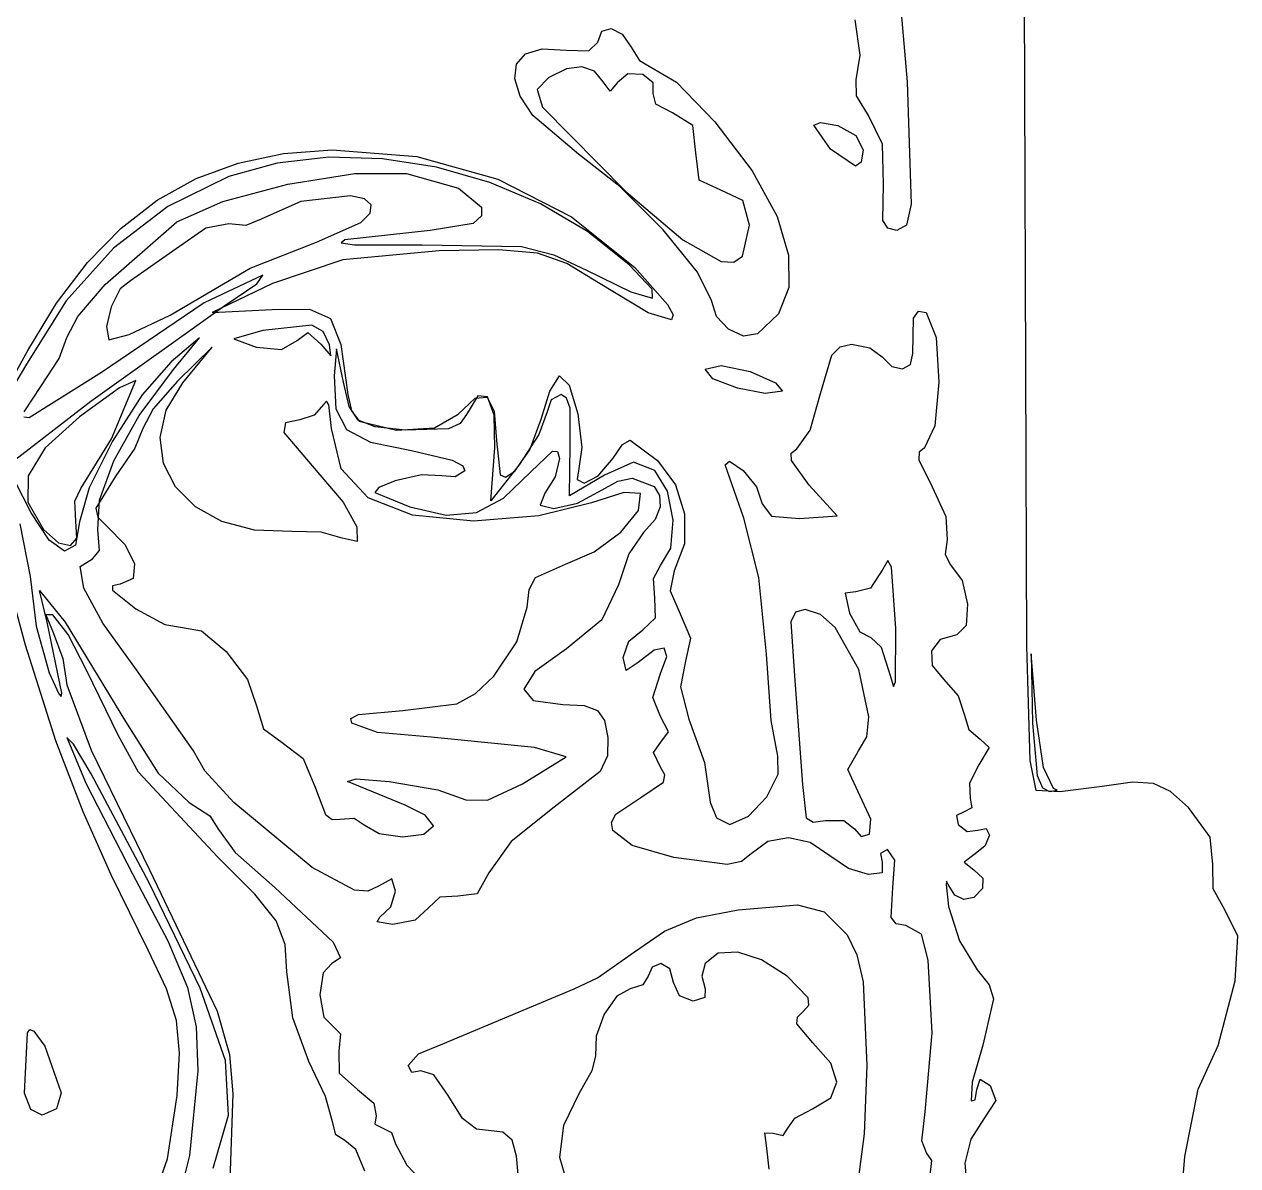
# Model space of a CAD drawing. Extents: x 10 to 161, y 0 to 206.
# Drawn here: x 106.41 to 140.28, y 104.77 to 136.63 of the extents above; entities that cross this region are included whole.
import ezdxf

# ---------------------------------------------------------------- set-up
doc = ezdxf.new("R2010")
doc.units = 0

msp = doc.modelspace()

# ---------------------------------------------------------------- linework, layer by layer
at = {"layer": 'Layer 1'}
for p, q in [((134.392763, 119.28685), (134.323399, 138.448428)), ((130.787637, 138.059006), (131.050677, 135.025424)), ((129.743596, 135.766136), (129.597188, 136.753595)), ((122.413966, 136.130677), (122.526238, 136.440807)), ((122.526238, 136.440807), (122.790909, 136.511192)), ((122.790909, 136.511192), (123.099766, 136.357541)), ((123.099766, 136.357541), (123.344594, 135.995563)), ((120.398485, 135.811044), (120.859905, 135.950733)), ((120.859905, 135.950733), (121.534138, 135.905252)), ((121.534138, 135.905252), (122.166404, 135.895065)), ((122.166404, 135.895065), (122.413966, 136.130677)), ((123.344594, 135.995563), (123.577251, 135.621839)), ((120.098023, 135.113221), (120.145862, 135.52045)), ((120.145862, 135.52045), (120.398485, 135.811044)), ((123.577251, 135.621839), (123.851184, 135.466396)), ((129.628629, 135.085396), (129.743596, 135.766136)), ((121.541303, 135.385687), (121.04801, 135.148896)), ((121.973082, 135.44276), (121.541303, 135.385687)), ((122.32059, 135.322033), (121.973082, 135.44276)), ((122.561074, 135.025424), (122.32059, 135.322033)), ((123.254812, 135.246174), (122.966064, 135.005668)), ((123.669503, 135.23321), (123.254812, 135.246174)), ((123.964028, 134.996716), (123.669503, 135.23321)), ((123.851184, 135.466396), (124.614226, 135.015022)), ((120.250952, 134.623624), (120.098023, 135.113221)), ((121.04801, 135.148896), (120.720069, 134.814501)), ((122.765289, 134.769615), (122.561074, 135.025424)), ((122.966064, 135.005668), (122.765289, 134.769615)), ((123.964073, 134.700162), (123.964028, 134.996716)), ((124.614226, 135.015022), (125.679323, 133.91307)), ((129.635773, 134.638735), (129.628629, 135.085396)), ((131.050677, 135.025424), (131.164536, 131.607313)), ((120.600637, 134.085926), (120.250952, 134.623624)), ((120.720069, 134.814501), (120.870562, 134.318941)), ((124.035378, 134.402947), (123.964073, 134.700162)), ((129.973646, 134.082801), (129.635773, 134.638735)), ((120.870562, 134.318941), (123.2056, 131.95943)), ((124.501706, 134.164998), (124.035378, 134.402947)), ((125.064078, 133.808472), (124.501706, 134.164998)), ((121.874216, 133.0033), (120.600637, 134.085926)), ((125.154698, 133.042106), (125.064078, 133.808472)), ((125.679323, 133.91307), (126.724114, 132.538796)), ((128.444662, 133.816806), (128.636457, 133.891143)), ((128.915312, 133.148292), (128.444662, 133.816806)), ((128.636457, 133.891143), (129.116748, 133.804812)), ((129.116748, 133.804812), (129.615047, 133.531012)), ((130.366949, 133.289403), (129.973646, 134.082801)), ((129.615047, 133.531012), (129.822304, 133.132064)), ((113.638376, 133.027527), (114.997514, 133.131711)), ((114.997514, 133.131711), (117.366088, 132.939491)), ((129.606668, 132.66869), (128.915312, 133.148292)), ((129.822304, 133.132064), (129.769784, 132.782571)), ((130.387454, 132.164747), (130.366949, 133.289403)), ((112.374979, 132.760004), (113.638376, 133.027527)), ((114.910102, 132.920524), (113.466062, 132.75816)), ((116.407109, 132.879018), (114.910102, 132.920524)), ((117.917105, 132.642452), (116.407109, 132.879018)), ((117.366088, 132.939491), (119.621816, 132.304888)), ((123.031802, 132.101241), (121.874216, 133.0033)), ((125.24232, 132.282134), (125.154698, 133.042106)), ((111.202029, 132.325645), (112.374979, 132.760004)), ((113.466062, 132.75816), (112.114965, 132.383116)), ((113.7631, 132.16629), (115.63403, 132.462453)), ((115.63403, 132.462453), (117.07326, 132.471311)), ((117.07326, 132.471311), (118.522444, 132.059867)), ((119.400113, 132.219636), (117.917105, 132.642452)), ((126.724114, 132.538796), (127.426236, 131.270454)), ((129.769784, 132.782571), (129.606668, 132.66869)), ((110.114229, 131.720952), (111.202029, 132.325645)), ((112.114965, 132.383116), (110.412117, 131.544585)), ((111.944491, 131.684853), (113.7631, 132.16629)), ((120.816157, 131.619379), (119.400113, 132.219636)), ((119.621816, 132.304888), (121.677917, 131.261635)), ((125.853551, 132.002116), (125.24232, 132.282134)), ((130.376254, 131.153156), (130.387454, 132.164747)), ((115.508871, 131.84583), (114.123683, 131.683205)), ((115.904878, 131.758344), (115.508871, 131.84583)), ((118.522444, 132.059867), (119.168982, 131.531113)), ((124.244619, 130.891439), (123.031802, 132.101241)), ((123.2056, 131.95943), (124.787842, 130.611564)), ((126.466988, 131.717953), (125.853551, 132.002116)), ((110.412117, 131.544585), (108.891897, 130.381278)), ((109.106283, 130.942427), (110.114229, 131.720952)), ((110.662225, 131.120171), (111.944491, 131.684853)), ((114.123683, 131.683205), (113.021957, 131.188963)), ((116.091346, 131.588793), (115.904878, 131.758344)), ((116.059418, 131.360024), (116.091346, 131.588793)), ((119.168982, 131.531113), (119.166691, 131.281626)), ((122.12526, 130.850492), (120.816157, 131.619379)), ((126.647302, 131.02104), (126.466988, 131.717953)), ((131.164536, 131.607313), (131.037183, 131.023383)), ((108.663562, 129.369863), (110.662225, 131.120171)), ((113.021957, 131.188963), (112.592671, 131.019673)), ((114.564656, 130.546907), (115.800233, 131.094887)), ((115.800233, 131.094887), (116.059418, 131.360024)), ((119.166691, 131.281626), (118.934258, 131.073467)), ((121.677917, 131.261635), (123.447606, 129.843467)), ((127.426236, 131.270454), (127.734415, 130.186924)), ((130.515546, 130.94247), (130.376254, 131.153156)), ((108.172897, 129.986574), (109.106283, 130.942427)), ((111.474144, 130.938358), (110.642822, 130.363815)), ((112.117082, 131.063374), (111.474144, 130.938358)), ((112.592671, 131.019673), (112.117082, 131.063374)), ((117.739657, 130.875343), (115.358406, 130.616757)), ((118.934258, 131.073467), (117.739657, 130.875343)), ((123.287444, 129.921784), (122.12526, 130.850492)), ((125.200923, 129.716627), (124.244619, 130.891439)), ((126.457695, 130.156326), (126.647302, 131.02104)), ((130.765632, 130.880282), (130.515546, 130.94247)), ((131.037183, 131.023383), (130.765632, 130.880282)), ((112.712571, 129.822301), (114.564656, 130.546907)), ((115.358406, 130.616757), (115.255472, 130.527289)), ((115.255472, 130.527289), (115.627135, 130.471456)), ((115.627135, 130.471456), (117.51141, 130.478821)), ((117.51141, 130.478821), (120.287464, 130.430975)), ((120.287464, 130.430975), (121.183647, 130.198279)), ((124.787842, 130.611564), (125.854874, 130.015182)), ((108.891897, 130.381278), (107.571835, 128.909466)), ((110.642822, 130.363815), (109.366824, 129.46917)), ((117.985897, 130.308782), (115.29495, 130.05509)), ((119.651891, 130.336866), (117.985897, 130.308782)), ((120.731568, 130.240828), (119.651891, 130.336866)), ((121.551424, 129.955017), (120.731568, 130.240828)), ((121.183647, 130.198279), (122.097524, 129.773265)), ((126.211124, 129.994436), (126.457695, 130.156326)), ((127.734415, 130.186924), (127.745103, 129.282154)), ((107.308773, 128.849894), (108.172897, 129.986574)), ((110.482397, 128.511069), (112.712571, 129.822301)), ((115.29495, 130.05509), (113.33346, 129.398967)), ((122.437955, 129.413784), (121.551424, 129.955017)), ((122.097524, 129.773265), (123.335169, 129.166828)), ((123.930592, 129.241154), (123.287444, 129.921784)), ((123.447606, 129.843467), (124.362849, 128.811178)), ((125.854874, 130.015182), (126.211124, 129.994436)), ((109.366824, 129.46917), (109.084189, 129.249731)), ((113.065349, 129.632506), (111.430884, 128.853043)), ((112.899984, 129.388781), (113.065349, 129.632506)), ((123.817245, 128.578973), (122.437955, 129.413784)), ((125.588968, 128.919542), (125.200923, 129.716627)), ((107.901363, 128.476387), (108.663562, 129.369863)), ((109.084189, 129.249731), (108.833733, 128.747122)), ((113.33346, 129.398967), (111.654237, 128.587225)), ((112.007015, 128.784428), (112.899984, 129.388781)), ((123.335169, 129.166828), (123.946345, 128.98948)), ((123.946345, 128.98948), (123.930592, 129.241154)), ((127.745103, 129.282154), (127.457539, 128.551413)), ((107.571835, 128.909466), (106.469459, 127.145421)), ((106.508617, 127.528891), (107.308773, 128.849894)), ((108.261924, 126.115662), (112.007015, 128.784428)), ((111.430884, 128.853043), (108.564254, 126.91153)), ((108.833733, 128.747122), (108.700421, 128.194903)), ((124.362849, 128.811178), (124.515814, 128.520825)), ((125.72707, 128.477483), (125.588968, 128.919542)), ((107.59729, 127.887313), (107.901363, 128.476387)), ((109.333972, 127.975491), (110.482397, 128.511069)), ((111.654237, 128.587225), (113.323935, 128.672244)), ((113.323935, 128.672244), (114.370457, 128.677652)), ((114.370457, 128.677652), (114.949492, 128.420229)), ((114.949492, 128.420229), (115.24377, 127.694294)), ((124.47247, 128.383893), (123.817245, 128.578973)), ((124.515814, 128.520825), (124.47247, 128.383893)), ((126.064072, 128.119133), (125.72707, 128.477483)), ((127.457539, 128.551413), (126.870963, 127.989972)), ((131.206958, 127.440697), (131.224332, 128.429886)), ((131.224332, 128.429886), (131.365906, 128.623682)), ((131.365906, 128.623682), (131.586194, 128.587225)), ((131.586194, 128.587225), (131.856913, 127.891062)), ((108.700421, 128.194903), (108.769219, 127.826636)), ((113.065349, 128.08875), (112.253783, 127.854196)), ((114.434789, 128.233433), (113.065349, 128.08875)), ((114.749737, 128.053676), (114.434789, 128.233433)), ((114.922372, 127.683055), (114.749737, 128.053676)), ((126.484021, 127.928594), (126.064072, 128.119133)), ((107.382448, 127.303819), (107.59729, 127.887313)), ((108.769219, 127.826636), (109.333972, 127.975491)), ((111.301459, 127.87673), (110.507003, 127.206452)), ((110.567328, 126.997255), (111.301459, 127.87673)), ((112.253783, 127.854196), (112.87626, 127.616733)), ((113.586182, 127.558348), (114.022788, 127.80688)), ((114.022788, 127.80688), (114.322121, 128.02741)), ((114.322121, 128.02741), (114.679661, 127.70528)), ((126.870963, 127.989972), (126.484021, 127.928594)), ((131.856913, 127.891062), (131.932666, 126.644829)), ((105.2746, 125.29757), (106.508617, 127.528891)), ((111.654237, 127.619555), (110.684097, 126.673052)), ((110.829089, 126.619782), (111.654237, 127.619555)), ((112.87626, 127.616733), (113.586182, 127.558348)), ((114.679661, 127.70528), (114.958841, 127.377593)), ((114.958841, 127.377593), (114.922372, 127.683055)), ((115.122706, 127.568711), (115.057486, 126.823335)), ((115.316778, 126.646946), (115.122706, 127.568711)), ((115.24377, 127.694294), (115.436017, 126.294168)), ((128.633089, 126.323801), (128.947856, 127.396202)), ((128.947856, 127.396202), (129.183456, 127.632547)), ((129.183456, 127.632547), (129.493868, 127.70528)), ((129.493868, 127.70528), (130.009585, 127.601651)), ((130.009585, 127.601651), (130.351471, 127.352502)), ((131.145718, 127.134568), (131.206958, 127.440697)), ((106.469459, 127.145421), (105.441287, 125.427745)), ((106.865981, 126.518182), (107.382448, 127.303819)), ((110.507003, 127.206452), (109.697758, 126.286649)), ((125.417165, 127.007485), (125.863341, 127.111907)), ((125.863341, 127.111907), (126.673055, 126.937988)), ((130.351471, 127.352502), (130.625436, 127.080979)), ((130.625436, 127.080979), (130.921031, 127.011498)), ((130.921031, 127.011498), (131.145718, 127.134568)), ((108.564254, 126.91153), (106.540235, 125.645806)), ((109.614982, 125.707713), (110.567328, 126.997255)), ((115.057486, 126.823335), (115.102989, 125.901824)), ((121.074953, 126.38836), (121.34399, 126.816279)), ((121.34399, 126.816279), (121.618385, 126.562726)), ((125.629835, 126.736392), (125.417165, 127.007485)), ((126.311546, 126.472806), (125.629835, 126.736392)), ((126.673055, 126.937988), (127.378038, 126.625118)), ((106.403318, 125.813326), (106.865981, 126.518182)), ((109.064626, 126.481096), (107.950068, 125.677865)), ((108.84414, 125.058784), (109.515344, 126.688221)), ((109.515344, 126.688221), (109.064626, 126.481096)), ((110.684097, 126.673052), (109.999003, 125.894515)), ((110.36751, 125.861032), (110.829089, 126.619782)), ((115.473489, 125.961735), (115.316778, 126.646946)), ((120.831051, 125.609073), (121.074953, 126.38836)), ((121.618385, 126.562726), (121.8564, 125.75649)), ((127.084934, 126.323719), (126.311546, 126.472806)), ((127.572639, 126.396121), (127.084934, 126.323719)), ((127.378038, 126.625118), (127.572639, 126.396121)), ((131.932666, 126.644829), (131.82169, 125.424526)), ((105.927592, 124.307675), (108.261924, 126.115662)), ((109.697758, 126.286649), (108.864336, 124.996033)), ((114.772089, 126.029585), (114.499524, 125.718082)), ((114.843317, 126.112278), (114.772089, 126.029585)), ((114.90588, 126.011681), (114.843317, 126.112278)), ((115.436017, 126.294168), (115.535611, 125.842364)), ((118.518591, 125.747009), (118.993006, 126.195324)), ((119.064212, 126.260621), (118.750719, 125.74454)), ((118.993006, 126.195324), (119.32782, 126.224406)), ((119.340167, 126.230139), (119.064212, 126.260621)), ((119.32782, 126.224406), (119.526307, 125.832139)), ((119.518425, 125.7242), (119.340167, 126.230139)), ((121.11733, 126.152748), (121.002854, 125.812626)), ((121.392674, 126.294168), (121.11733, 126.152748)), ((121.546386, 126.196912), (121.392674, 126.294168)), ((121.642352, 125.917225), (121.546386, 126.196912)), ((128.347516, 125.301803), (128.633089, 126.323801)), ((107.950068, 125.677865), (106.991035, 124.809033)), ((108.907507, 124.450153), (109.614982, 125.707713)), ((109.999003, 125.894515), (109.713958, 125.352251)), ((110.197815, 125.10115), (110.36751, 125.861032)), ((114.499524, 125.718082), (114.094402, 125.588612)), ((114.977759, 125.349781), (114.90588, 126.011681)), ((115.102989, 125.901824), (115.402459, 125.319442)), ((115.724325, 125.578249), (115.473489, 125.961735)), ((115.535611, 125.842364), (115.753606, 125.557876)), ((117.855942, 125.36817), (118.518591, 125.747009)), ((118.750719, 125.74454), (118.573085, 125.493671)), ((119.538825, 124.813912), (119.518425, 125.7242)), ((119.526307, 125.832139), (119.591742, 125.016406)), ((121.002854, 125.812626), (120.772137, 125.179125)), ((121.648085, 124.883056), (121.642352, 125.917225)), ((121.8564, 125.75649), (121.972442, 124.818955)), ((106.540235, 125.645806), (106.397588, 125.662575)), ((109.713958, 125.352251), (109.488268, 124.801212)), ((113.69648, 125.50383), (113.651578, 125.234996)), ((114.094402, 125.588612), (113.69648, 125.50383)), ((115.251928, 124.223863), (114.977759, 125.349781)), ((116.201512, 125.393267), (115.724325, 125.578249)), ((115.753606, 125.557876), (116.799857, 125.306037)), ((117.037277, 125.303567), (116.201512, 125.393267)), ((116.799857, 125.306037), (117.855942, 125.36817)), ((118.250656, 125.342285), (117.037277, 125.303567)), ((118.573085, 125.493671), (118.250656, 125.342285)), ((120.52237, 124.758128), (120.831051, 125.609073)), ((131.82169, 125.424526), (131.532219, 124.80615)), ((107.988521, 123.671969), (108.84414, 125.058784)), ((108.864336, 124.996033), (108.213014, 123.694701)), ((110.294325, 124.375118), (110.197815, 125.10115)), ((113.651578, 125.234996), (114.65285, 124.058261)), ((115.402459, 125.319442), (116.069369, 124.966455)), ((119.591742, 125.016406), (119.68589, 124.054072)), ((120.772137, 125.179125), (120.21757, 124.33237)), ((123.103807, 124.903539), (123.322854, 125.025314)), ((123.322854, 125.025314), (124.079078, 124.457253)), ((127.970925, 124.784631), (128.347516, 125.301803)), ((106.991035, 124.809033), (106.515099, 124.031847)), ((109.488268, 124.801212), (108.945608, 124.001464)), ((116.069369, 124.966455), (117.217193, 124.733125)), ((117.217193, 124.733125), (118.34842, 124.465367)), ((119.431934, 123.334008), (119.538825, 124.813912)), ((120.098331, 124.158803), (120.52237, 124.758128)), ((120.549181, 124.143986), (121.15058, 124.71778)), ((121.15058, 124.71778), (121.293025, 124.710327)), ((121.293025, 124.710327), (121.342932, 124.512639)), ((121.623391, 123.471944), (121.648085, 124.883056)), ((121.972442, 124.818955), (121.880918, 124.171503)), ((122.841533, 124.518636), (123.103807, 124.903539)), ((127.817693, 124.663871), (127.970925, 124.784631)), ((127.82192, 124.460428), (127.817693, 124.663871)), ((131.388589, 124.688741), (131.375894, 124.472246)), ((131.532219, 124.80615), (131.388589, 124.688741)), ((108.503775, 123.349425), (108.907507, 124.450153)), ((110.631357, 123.717918), (110.294325, 124.375118)), ((118.34842, 124.465367), (118.648077, 124.311941)), ((120.21757, 124.33237), (119.431934, 123.334008)), ((121.342932, 124.512639), (121.227574, 124.002037)), ((122.426446, 124.028539), (122.841533, 124.518636)), ((123.407698, 124.414082), (122.604466, 124.042739)), ((124.003231, 124.176089), (123.407698, 124.414082)), ((124.079078, 124.457253), (124.581318, 123.775118)), ((125.973055, 124.332193), (126.095083, 124.433573)), ((126.493844, 122.843294), (125.973055, 124.332193)), ((126.095083, 124.433573), (126.470913, 124.1775)), ((128.314531, 123.7711), (127.82192, 124.460428)), ((131.375894, 124.472246), (131.747414, 123.721358)), ((106.600692, 122.996046), (105.927592, 124.307675)), ((106.515099, 124.031847), (106.5045, 123.29071)), ((108.945608, 124.001464), (108.403167, 123.126618)), ((114.65285, 124.058261), (115.31125, 123.292672)), ((116.007473, 123.416073), (115.251928, 124.223863)), ((117.489802, 124.060069), (116.758935, 123.889986)), ((118.058216, 124.029333), (117.489802, 124.060069)), ((118.434895, 123.999038), (118.058216, 124.029333)), ((118.705211, 124.170092), (118.434895, 123.999038)), ((118.648077, 124.311941), (118.705211, 124.170092)), ((119.68589, 124.054072), (119.840136, 123.993708)), ((119.787253, 123.400523), (120.549181, 124.143986)), ((119.840136, 123.993708), (120.098331, 124.158803)), ((121.227574, 124.002037), (120.932298, 123.5425)), ((122.604466, 124.042739), (121.623391, 123.471944)), ((121.880918, 124.171503), (121.838585, 123.926543)), ((122.037552, 123.824722), (122.426446, 124.028539)), ((124.359697, 123.598652), (124.003231, 124.176089)), ((126.470913, 124.1775), (126.844637, 123.722901)), ((107.813146, 123.322983), (107.988521, 123.671969)), ((108.213014, 123.694701), (107.950068, 122.742752)), ((111.183232, 123.164535), (110.631357, 123.717918)), ((116.303085, 123.704281), (116.195857, 123.562961)), ((116.758935, 123.889986), (116.303085, 123.704281)), ((121.838585, 123.926543), (122.037552, 123.824722)), ((122.53638, 123.63528), (122.973152, 123.880969)), ((122.973152, 123.880969), (123.377248, 123.961826)), ((123.377248, 123.961826), (123.98568, 123.733573)), ((123.98568, 123.733573), (124.13915, 123.476726)), ((124.581318, 123.775118), (124.838389, 122.96337)), ((126.844637, 123.722901), (127.00008, 123.246872)), ((129.099815, 122.91526), (128.314531, 123.7711)), ((131.747414, 123.721358), (132.127885, 122.89771)), ((107.848115, 122.766035), (107.813146, 123.322983)), ((108.462654, 122.53038), (108.503775, 123.349425)), ((117.239997, 122.929289), (116.007473, 123.416073)), ((116.195857, 123.562961), (117.169215, 123.161852)), ((119.025225, 123.005086), (119.787253, 123.400523)), ((120.932298, 123.5425), (120.802779, 123.205415)), ((121.844963, 123.265729), (122.53638, 123.63528)), ((123.144393, 123.561109), (122.241105, 123.274388)), ((123.608472, 123.537208), (123.144393, 123.561109)), ((123.547602, 123.063129), (123.608472, 123.537208)), ((124.13915, 123.476726), (124.158211, 123.159576)), ((124.515773, 122.789804), (124.359697, 123.598652)), ((106.5045, 123.29071), (106.941476, 122.530027)), ((107.096836, 122.232569), (106.600692, 122.996046)), ((108.403167, 123.126618), (108.454623, 122.87022)), ((111.924267, 122.749951), (111.183232, 123.164535)), ((115.31125, 123.292672), (115.685123, 122.601332)), ((117.169215, 123.161852), (118.180184, 122.933566)), ((118.180184, 122.933566), (119.025225, 123.005086)), ((122.241105, 123.274388), (120.771432, 122.915613)), ((120.802779, 123.205415), (121.187048, 123.117799)), ((121.187048, 123.117799), (121.844963, 123.265729)), ((123.054038, 122.460265), (123.547602, 123.063129)), ((124.158211, 123.159576), (124.01743, 122.808252)), ((124.838389, 122.96337), (124.833984, 122.128538)), ((127.00008, 123.246872), (127.262282, 122.898018)), ((106.285794, 122.685029), (106.565767, 121.214165)), ((107.950068, 122.742752), (107.834329, 122.094147)), ((107.876811, 122.292249), (107.848115, 122.766035)), ((108.454623, 122.87022), (108.702896, 122.630921)), ((108.702896, 122.630921), (109.222483, 122.106219)), ((112.828781, 122.509148), (111.924267, 122.749951)), ((118.9451, 122.766388), (117.239997, 122.929289)), ((120.771432, 122.915613), (118.9451, 122.766388)), ((124.01743, 122.808252), (123.691375, 122.448888)), ((124.455619, 122.010787), (124.515773, 122.789804)), ((126.908181, 121.18947), (126.493844, 122.843294)), ((127.262282, 122.898018), (128.049947, 122.83518)), ((128.049947, 122.83518), (129.099815, 122.91526)), ((132.127885, 122.89771), (132.169689, 122.251332)), ((106.941476, 122.530027), (107.358867, 122.157477)), ((107.692187, 122.083807), (107.876811, 122.292249)), ((108.50437, 121.94737), (108.462654, 122.53038)), ((113.871094, 122.47711), (112.828781, 122.509148)), ((114.688613, 122.45171), (113.871094, 122.47711)), ((115.280442, 122.285552), (114.688613, 122.45171)), ((115.685123, 122.601332), (115.699757, 122.195279)), ((122.313022, 121.902776), (123.054038, 122.460265)), ((123.691375, 122.448888), (123.285372, 121.852869)), ((107.528983, 121.928011), (107.096836, 122.232569)), ((107.358867, 122.157477), (107.692187, 122.083807)), ((107.834329, 122.094147), (107.528983, 121.928011)), ((108.309549, 121.708054), (108.50437, 121.94737)), ((109.222483, 122.106219), (109.479008, 121.576291)), ((115.699757, 122.195279), (115.280442, 122.285552)), ((124.163392, 121.522846), (124.455619, 122.010787)), ((124.833984, 122.128538), (124.551801, 121.377148)), ((132.169689, 122.251332), (132.115185, 121.829939)), ((106.443838, 119.29836), (105.761659, 121.820706)), ((107.967674, 121.498487), (108.309549, 121.708054)), ((121.509796, 121.564826), (122.313022, 121.902776)), ((123.285372, 121.852869), (122.992875, 120.986976)), ((130.508749, 121.661862), (130.371579, 121.423362)), ((130.61116, 121.481923), (130.508749, 121.661862)), ((132.115185, 121.829939), (132.264939, 121.548246)), ((108.066926, 120.891417), (107.967674, 121.498487)), ((109.479008, 121.576291), (109.443168, 121.165955)), ((120.67455, 121.187354), (121.509796, 121.564826)), ((123.96738, 121.163453), (124.163392, 121.522846)), ((124.551801, 121.377148), (124.437853, 120.822096)), ((130.371579, 121.423362), (130.032339, 120.892696)), ((130.73353, 119.767775), (130.61116, 121.481923)), ((132.264939, 121.548246), (132.585024, 121.104969)), ((106.565767, 121.214165), (106.733248, 119.829952)), ((108.870229, 120.95995), (108.867159, 120.837089)), ((109.08566, 121.000029), (108.870229, 120.95995)), ((109.443168, 121.165955), (109.08566, 121.000029)), ((120.502179, 120.853923), (120.67455, 121.187354)), ((122.992875, 120.986976), (122.526899, 120.00934)), ((124.011345, 120.618323), (123.96738, 121.163453)), ((127.128844, 119.055163), (126.908181, 121.18947)), ((132.585024, 121.104969), (132.737265, 120.447578)), ((107.040959, 119.944164), (106.831762, 120.826109)), ((106.831762, 120.826109), (107.551076, 119.944164)), ((108.594406, 119.919288), (108.066926, 120.891417)), ((108.867159, 120.837089), (109.515697, 120.314581)), ((120.440173, 120.364323), (120.502179, 120.853923)), ((124.028587, 120.060448), (124.011345, 120.618323)), ((124.437853, 120.822096), (124.716548, 120.176292)), ((129.617693, 120.788009), (129.318846, 120.755686)), ((129.318846, 120.755686), (129.439893, 120.190756)), ((130.032339, 120.892696), (129.617693, 120.788009)), ((109.515697, 120.314581), (110.327042, 119.881458)), ((120.155128, 119.3963), (120.440173, 120.364323)), ((128.200231, 120.296942), (127.931673, 120.22519)), ((128.629622, 120.15986), (128.200231, 120.296942)), ((132.737265, 120.447578), (132.697086, 119.851306)), ((107.199709, 120.14807), (107.005505, 120.151509)), ((107.005505, 120.151509), (107.209234, 119.657003)), ((107.449608, 117.958685), (107.040959, 119.944164)), ((107.634067, 119.598706), (107.199709, 120.14807)), ((107.551076, 119.944164), (109.228183, 117.175562)), ((109.537216, 118.614544), (108.594406, 119.919288)), ((122.526899, 120.00934), (121.539429, 119.196275)), ((123.673031, 119.728264), (124.028587, 120.060448)), ((124.716548, 120.176292), (125.004371, 119.498297)), ((127.931673, 120.22519), (127.802518, 119.951264)), ((127.802518, 119.951264), (127.906719, 118.444858)), ((129.038674, 119.791698), (128.629622, 120.15986)), ((129.439893, 120.190756), (129.734286, 119.672878)), ((106.733248, 119.829952), (107.098109, 118.533052)), ((107.209234, 119.657003), (107.483299, 118.92856)), ((108.146213, 118.60643), (107.634067, 119.598706)), ((110.327042, 119.881458), (110.822739, 119.799172)), ((110.822739, 119.799172), (111.350672, 119.698608)), ((111.350672, 119.698608), (112.038148, 119.123514)), ((123.282109, 119.413189), (123.673031, 119.728264)), ((129.697862, 118.620629), (129.038674, 119.791698)), ((129.734286, 119.672878), (130.039262, 119.51695)), ((130.724887, 118.280551), (130.73353, 119.767775)), ((132.439917, 119.591386), (131.971891, 119.461845)), ((132.697086, 119.851306), (132.439917, 119.591386)), ((107.285759, 116.635189), (106.443838, 119.29836)), ((119.517659, 118.433569), (120.155128, 119.3963)), ((123.119522, 118.953916), (123.282109, 119.413189)), ((125.004371, 119.498297), (124.866479, 118.854433)), ((130.039262, 119.51695), (130.326556, 119.248133)), ((130.326556, 119.248133), (130.57866, 118.458616)), ((131.971891, 119.461845), (131.731539, 119.142696)), ((134.48964, 116.084905), (134.392763, 119.28685)), ((107.483299, 118.92856), (107.59729, 118.195091)), ((112.038148, 119.123514), (112.634475, 118.339267)), ((121.539429, 119.196275), (120.657914, 118.566742)), ((123.207761, 118.597258), (123.119522, 118.953916)), ((123.98449, 119.163929), (123.542856, 118.815274)), ((124.266844, 119.214002), (123.98449, 119.163929)), ((124.165862, 118.510474), (124.342956, 118.98851)), ((124.342956, 118.98851), (124.266844, 119.214002)), ((127.255227, 117.195318), (127.128844, 119.055163)), ((131.731539, 119.142696), (131.750743, 118.738154)), ((134.657832, 117.210135), (134.517426, 119.062219)), ((134.517426, 119.062219), (134.551293, 117.12194)), ((109.040152, 116.769162), (108.146213, 118.60643)), ((111.124717, 116.350062), (109.537216, 118.614544)), ((120.657914, 118.566742), (120.346775, 118.076381)), ((123.542856, 118.815274), (123.207761, 118.597258)), ((124.866479, 118.854433), (124.72109, 118.134501)), ((129.982002, 117.300732), (129.697862, 118.620629)), ((131.750743, 118.738154), (132.061386, 118.35243)), ((107.098109, 118.533052), (107.368332, 117.939795)), ((112.634475, 118.339267), (112.88896, 117.611243)), ((119.004323, 117.954243), (119.517659, 118.433569)), ((123.952916, 117.83949), (124.165862, 118.510474)), ((127.906719, 118.444858), (128.132145, 115.410967)), ((130.57866, 118.458616), (130.667748, 118.151302)), ((130.667748, 118.151302), (130.724887, 118.280551)), ((132.061386, 118.35243), (132.47321, 117.889982)), ((107.368332, 117.939795), (107.432656, 117.870983)), ((107.432656, 117.870983), (107.449608, 117.958685)), ((107.59729, 118.195091), (108.274315, 116.373477)), ((118.479609, 117.661249), (119.004323, 117.954243)), ((120.346775, 118.076381), (120.608062, 117.758792)), ((124.72109, 118.134501), (124.952204, 117.233065)), ((132.47321, 117.889982), (132.644528, 117.376998)), ((112.88896, 117.611243), (113.082415, 116.968878)), ((116.972718, 117.474718), (118.479609, 117.661249)), ((120.608062, 117.758792), (121.443827, 117.647579)), ((121.443827, 117.647579), (122.039139, 117.615642)), ((122.039139, 117.615642), (122.402942, 117.482832)), ((124.170448, 117.307148), (123.952916, 117.83949)), ((115.520024, 117.251662), (115.737449, 117.365015)), ((115.546922, 117.120441), (115.520024, 117.251662)), ((115.737449, 117.365015), (116.972718, 117.474718)), ((122.402942, 117.482832), (122.600718, 117.200797)), ((124.386216, 116.885932), (124.170448, 117.307148)), ((124.952204, 117.233065), (125.398468, 116.024404)), ((129.922245, 116.746535), (129.982002, 117.300732)), ((132.644528, 117.376998), (132.77413, 116.945595)), ((134.855123, 115.886423), (134.657832, 117.210135)), ((109.228183, 117.175562), (110.146155, 115.732788)), ((113.082415, 116.968878), (113.60898, 116.588187)), ((116.266231, 116.867797), (115.546922, 117.120441)), ((117.760471, 116.733884), (116.266231, 116.867797)), ((122.600718, 117.200797), (122.697952, 116.721184)), ((124.177856, 116.592773), (124.386216, 116.885932)), ((127.443522, 116.202248), (127.255227, 117.195318)), ((132.77413, 116.945595), (133.0855, 116.679556)), ((134.551293, 117.12194), (134.684555, 115.66554)), ((108.046024, 114.652494), (107.285759, 116.635189)), ((107.59729, 116.724712), (108.135894, 115.430766)), ((107.778227, 116.53672), (107.59729, 116.724712)), ((108.270875, 115.70999), (107.778227, 116.53672)), ((109.594013, 115.756336), (109.040152, 116.769162)), ((113.60898, 116.588187), (114.188638, 116.133853)), ((120.650076, 116.443195), (117.760471, 116.733884)), ((122.697952, 116.721184), (122.688642, 116.210847)), ((123.970996, 116.305038), (124.177856, 116.592773)), ((129.695304, 116.349003), (129.922245, 116.746535)), ((133.0855, 116.679556), (133.339016, 116.444342)), ((108.274315, 116.373477), (109.901989, 113.029715)), ((111.445486, 115.790247), (111.124717, 116.350062)), ((121.532021, 116.187431), (120.650076, 116.443195)), ((122.688642, 116.210847), (122.481391, 115.77618)), ((124.1581, 115.911206), (123.970996, 116.305038)), ((127.453802, 115.696915), (127.443522, 116.202248)), ((129.395354, 115.830993), (129.695304, 116.349003)), ((133.339016, 116.444342), (133.055162, 115.959889)), ((114.188638, 116.133853), (114.538903, 115.310425)), ((120.315995, 115.434603), (121.532021, 116.187431)), ((124.283844, 115.683124), (124.1581, 115.911206)), ((125.398468, 116.024404), (125.548399, 114.917078)), ((133.055162, 115.959889), (132.789079, 115.448538)), ((134.65501, 115.247278), (134.48964, 116.084905)), ((135.132318, 115.305133), (134.855123, 115.886423)), ((109.890347, 112.671998), (108.270875, 115.70999)), ((111.796407, 113.393077), (109.594013, 115.756336)), ((110.146155, 115.732788), (111.0083, 114.913902)), ((112.255768, 114.913991), (111.445486, 115.790247)), ((115.428124, 115.495104), (115.669793, 115.567942)), ((115.669793, 115.567942), (116.593129, 115.492811)), ((122.481391, 115.77618), (121.20041, 114.780905)), ((124.247265, 115.477995), (124.283844, 115.683124)), ((127.130211, 115.066038), (127.453802, 115.696915)), ((129.74046, 115.086764), (129.395354, 115.830993)), ((134.684555, 115.66554), (134.828312, 115.318886)), ((108.135894, 115.430766), (109.430677, 112.917885)), ((114.538903, 115.310425), (114.815701, 114.577529)), ((117.034101, 114.840172), (115.428124, 115.495104)), ((116.593129, 115.492811), (117.948017, 115.261257)), ((117.948017, 115.261257), (118.728494, 114.986575)), ((119.332935, 114.973257), (120.315995, 115.434603)), ((123.645867, 115.068066), (124.247265, 115.477995)), ((128.132145, 115.410967), (128.232466, 114.480823)), ((132.789079, 115.448538), (132.811392, 115.020794)), ((135.314131, 115.204592), (134.65501, 115.247278)), ((134.828312, 115.318886), (135.025779, 115.216939)), ((135.025779, 115.216939), (135.239122, 115.257332)), ((135.239122, 115.257332), (135.132318, 115.305133)), ((136.493689, 115.352406), (135.314131, 115.204592)), ((137.343862, 115.475933), (136.493689, 115.352406)), ((137.929054, 115.444481), (137.343862, 115.475933)), ((138.400079, 115.221734), (137.929054, 115.444481)), ((138.907749, 114.77138), (138.400079, 115.221734)), ((111.0083, 114.913902), (111.589061, 114.535989)), ((114.439067, 113.100624), (112.255768, 114.913991)), ((117.594754, 114.557905), (117.034101, 114.840172)), ((118.728494, 114.986575), (119.332935, 114.973257)), ((122.918824, 114.589209), (123.645867, 115.068066)), ((125.548399, 114.917078), (125.726507, 114.481)), ((126.626902, 114.527633), (127.130211, 115.066038)), ((130.034897, 114.440915), (129.74046, 115.086764)), ((132.811392, 115.020794), (132.856283, 114.760709)), ((108.826369, 112.888604), (108.046024, 114.652494)), ((111.589061, 114.535989), (111.830626, 114.153313)), ((114.815701, 114.577529), (115.003296, 114.432537)), ((117.827852, 114.258441), (117.594754, 114.557905)), ((121.20041, 114.780905), (120.001185, 113.825582)), ((122.797037, 114.355285), (122.918824, 114.589209)), ((126.098027, 114.299716), (126.626902, 114.527633)), ((132.644528, 114.652494), (132.431097, 114.547234)), ((132.431097, 114.547234), (132.471667, 114.294072)), ((132.856283, 114.760709), (132.644528, 114.652494)), ((139.507251, 113.940323), (138.907749, 114.77138)), ((115.003296, 114.432537), (115.218706, 114.441533)), ((115.218706, 114.441533), (115.611877, 114.469623)), ((115.611877, 114.469623), (115.897098, 114.284194)), ((115.897098, 114.284194), (116.309358, 114.041946)), ((117.563031, 114.025233), (117.827852, 114.258441)), ((122.834125, 114.129368), (122.797037, 114.355285)), ((125.726507, 114.481), (126.098027, 114.299716)), ((128.232466, 114.480823), (128.431041, 114.359892)), ((128.431041, 114.359892), (128.769614, 114.403433)), ((128.769614, 114.403433), (129.282686, 114.407975)), ((129.282686, 114.407975), (129.580651, 114.174127)), ((129.580651, 114.174127), (129.76317, 113.963563)), ((129.99834, 114.024196), (130.034897, 114.440915)), ((132.471667, 114.294072), (132.724697, 114.100396)), ((133.021648, 114.138496), (133.253599, 114.180609)), ((133.253599, 114.180609), (133.350084, 113.997032)), ((111.830626, 114.153313), (112.291883, 113.518445)), ((116.309358, 114.041946), (116.960768, 113.954346)), ((116.960768, 113.954346), (117.563031, 114.025233)), ((120.001185, 113.825582), (119.371609, 112.947518)), ((123.378075, 113.714573), (122.834125, 114.129368)), ((127.165737, 113.823328), (126.697044, 113.477743)), ((127.741752, 113.92705), (127.165737, 113.823328)), ((128.34363, 113.791126), (127.741752, 113.92705)), ((129.76317, 113.963563), (129.99834, 114.024196)), ((132.724697, 114.100396), (133.021648, 114.138496)), ((133.350084, 113.997032), (133.220614, 113.693599)), ((139.580496, 113.175413), (139.507251, 113.940323)), ((112.291883, 113.518445), (113.400841, 112.534062)), ((124.536984, 113.370852), (123.378075, 113.714573)), ((128.889912, 113.417771), (128.34363, 113.791126)), ((130.498227, 113.59416), (130.304596, 113.490531)), ((130.304596, 113.490531), (130.351471, 113.241382)), ((130.703499, 113.301266), (130.498227, 113.59416)), ((133.220614, 113.693599), (132.909111, 113.447052)), ((112.841043, 112.355303), (111.796407, 113.393077)), ((126.023546, 113.179293), (124.536984, 113.370852)), ((126.425961, 113.265481), (126.023546, 113.179293)), ((126.697044, 113.477743), (126.425961, 113.265481)), ((129.41425, 113.064326), (128.889912, 113.417771)), ((130.351471, 113.241382), (130.351008, 112.951294)), ((130.651332, 112.535826), (130.703499, 113.301266)), ((132.909111, 113.447052), (132.645454, 113.241294)), ((132.645454, 113.241294), (132.911228, 113.035007)), ((139.59743, 112.501474), (139.580496, 113.175413)), ((109.861419, 110.787811), (108.826369, 112.888604)), ((109.430677, 112.917885), (110.408225, 111.050019)), ((109.901989, 113.029715), (111.785647, 109.081644)), ((115.622416, 112.460861), (114.439067, 113.100624)), ((119.371609, 112.947518), (119.049258, 112.360407)), ((129.969942, 112.900554), (129.41425, 113.064326)), ((130.351008, 112.951294), (129.969942, 112.900554)), ((132.911228, 113.035007), (133.165669, 112.794368)), ((111.314005, 109.732321), (109.890347, 112.671998)), ((113.400841, 112.534062), (115.027633, 111.013721)), ((116.291151, 112.577807), (115.995066, 112.432087)), ((116.66805, 112.775759), (116.291151, 112.577807)), ((116.769518, 112.432109), (116.66805, 112.775759)), ((130.601679, 111.695906), (130.651332, 112.535826)), ((132.15114, 112.711658), (132.1386, 112.624506)), ((132.1386, 112.624506), (132.208142, 112.006659)), ((132.195794, 112.624021), (132.15114, 112.711658)), ((132.378759, 112.322732), (132.195794, 112.624021)), ((133.154998, 112.50584), (132.909525, 112.257258)), ((133.165669, 112.794368), (133.154998, 112.50584)), ((139.920221, 111.912467), (139.59743, 112.501474)), ((113.432811, 111.605462), (112.841043, 112.355303)), ((115.995066, 112.432087), (115.622416, 112.460861)), ((116.640048, 111.996296), (116.769518, 112.432109)), ((118.005299, 112.264892), (117.68533, 111.967501)), ((118.510477, 112.291351), (118.005299, 112.264892)), ((119.049258, 112.360407), (118.510477, 112.291351)), ((132.633724, 112.19835), (132.378759, 112.322732)), ((132.909525, 112.257258), (132.633724, 112.19835)), ((116.328545, 111.711031), (116.640048, 111.996296)), ((117.68533, 111.967501), (117.316059, 111.629672)), ((125.166384, 111.687307), (126.33124, 111.913063)), ((126.33124, 111.913063), (127.985742, 112.058517)), ((127.985742, 112.058517), (128.736542, 111.863078)), ((128.736542, 111.863078), (129.37992, 111.217847)), ((132.208142, 112.006659), (132.508664, 111.051954)), ((140.279394, 111.175867), (139.920221, 111.912467)), ((113.690742, 110.946241), (113.432811, 111.605462)), ((116.253624, 111.57724), (116.328545, 111.711031)), ((116.69226, 111.505361), (116.253624, 111.57724)), ((117.316059, 111.629672), (116.69226, 111.505361)), ((124.274115, 111.318543), (125.166384, 111.687307)), ((130.743804, 111.526324), (130.601679, 111.695906)), ((131.01293, 111.477492), (130.743804, 111.526324)), ((131.454872, 111.231606), (131.01293, 111.477492)), ((123.437375, 110.744067), (124.274115, 111.318543)), ((129.37992, 111.217847), (129.650633, 110.655878)), ((131.641227, 110.507353), (131.454872, 111.231606)), ((140.212322, 109.930208), (140.279394, 111.175867)), ((110.377081, 109.707825), (109.861419, 110.787811)), ((110.408225, 111.050019), (110.960058, 109.745484)), ((113.733863, 110.180327), (113.690742, 110.946241)), ((115.027633, 111.013721), (115.237232, 110.576028)), ((132.508664, 111.051954), (133.006831, 110.242769)), ((115.237232, 110.576028), (114.994692, 110.419158)), ((122.406822, 110.016374), (123.437375, 110.744067)), ((125.780196, 110.703828), (125.412579, 110.419158)), ((126.326803, 110.732513), (125.780196, 110.703828)), ((126.989563, 110.515003), (126.326803, 110.732513)), ((127.705636, 110.061088), (126.989563, 110.515003)), ((129.650633, 110.655878), (129.824244, 109.907409)), ((131.750236, 108.478879), (131.641227, 110.507353)), ((113.899934, 108.896656), (113.733863, 110.180327)), ((114.753259, 110.160087), (114.65285, 109.537213)), ((114.994692, 110.419158), (114.753259, 110.160087)), ((123.928707, 110.315529), (123.825078, 110.06638)), ((124.177856, 110.419158), (123.928707, 110.315529)), ((124.427005, 110.263715), (124.177856, 110.419158)), ((124.530634, 109.889991), (124.427005, 110.263715)), ((125.412579, 110.419158), (125.322621, 110.06638)), ((133.006831, 110.242769), (133.336017, 109.822803)), ((121.756741, 109.713602), (122.406822, 110.016374)), ((123.676558, 109.817231), (123.319547, 109.713602)), ((123.825078, 110.06638), (123.676558, 109.817231)), ((124.69225, 109.516267), (124.530634, 109.889991)), ((125.322621, 110.06638), (125.412579, 109.713602)), ((128.287279, 109.459866), (127.705636, 110.061088)), ((129.824244, 109.907409), (129.922493, 107.566948)), ((133.336017, 109.822803), (133.464649, 109.425691)), ((139.733955, 108.126101), (140.212322, 109.930208)), ((110.652965, 108.8276), (110.377081, 109.707825)), ((110.960058, 109.745484), (111.202725, 108.652815)), ((112.021832, 107.71141), (111.314005, 109.732321)), ((114.65285, 109.537213), (114.763402, 108.914339)), ((120.219687, 109.066254), (121.756741, 109.713602)), ((122.943001, 109.506808), (122.593971, 109.006194)), ((123.319547, 109.713602), (122.943001, 109.506808)), ((125.080615, 109.360824), (124.69225, 109.516267)), ((125.40495, 109.464453), (125.080615, 109.360824)), ((125.412579, 109.713602), (125.40495, 109.464453)), ((128.306406, 109.251165), (128.287279, 109.459866)), ((133.464649, 109.425691), (133.160995, 108.139507)), ((111.785647, 109.081644), (112.130542, 107.877332)), ((127.986354, 108.918501), (128.154017, 109.082482)), ((128.154017, 109.082482), (128.306406, 109.251165)), ((110.735835, 107.913244), (110.652965, 108.8276)), ((114.351225, 107.682306), (113.899934, 108.896656)), ((114.763402, 108.914339), (115.029264, 108.655268)), ((118.092435, 108.177607), (120.219687, 109.066254)), ((122.593971, 109.006194), (122.365459, 108.391412)), ((127.970793, 108.729748), (127.986354, 108.918501)), ((106.407149, 106.800405), (106.494506, 108.478879)), ((106.494506, 108.478879), (106.558613, 108.578411)), ((106.558613, 108.578411), (106.671275, 108.529938)), ((106.671275, 108.529938), (106.975475, 108.108418)), ((111.202725, 108.652815), (111.252776, 107.420545)), ((115.029264, 108.655268), (115.234537, 108.457712)), ((115.234537, 108.457712), (115.18872, 107.971231)), ((128.4186, 108.201595), (127.970793, 108.729748)), ((131.555855, 106.274017), (131.750236, 108.478879)), ((106.975475, 108.108418), (107.431837, 106.803184)), ((117.407341, 107.899441), (118.092435, 108.177607)), ((122.365459, 108.391412), (122.350466, 107.842115)), ((128.921474, 107.631071), (128.4186, 108.201595)), ((133.160995, 108.139507), (132.865808, 107.105382)), ((139.171891, 106.909833), (139.733955, 108.126101)), ((110.672456, 106.730864), (110.735835, 107.913244)), ((112.130542, 107.877332), (112.229971, 106.776372)), ((115.18872, 107.971231), (115.199171, 107.357177)), ((117.122296, 107.569417), (117.407341, 107.899441)), ((122.350466, 107.842115), (122.247014, 107.416973)), ((111.252776, 107.420545), (111.013763, 105.061083)), ((112.110269, 106.178921), (112.021832, 107.71141)), ((114.813364, 106.707096), (114.351225, 107.682306)), ((117.225484, 107.374066), (117.122296, 107.569417)), ((117.473663, 107.419487), (117.225484, 107.374066)), ((117.84236, 107.307965), (117.473663, 107.419487)), ((122.247014, 107.416973), (121.891149, 106.793658)), ((129.087732, 107.10159), (128.921474, 107.631071)), ((129.922493, 107.566948), (129.848079, 105.658171)), ((115.199171, 107.357177), (115.704128, 106.895259)), ((118.235663, 106.734745), (117.84236, 107.307965)), ((128.917572, 106.662265), (129.087732, 107.10159)), ((132.865808, 107.105382), (132.836792, 106.581639)), ((132.997306, 106.90302), (133.0855, 107.183743)), ((133.0855, 107.183743), (133.372662, 107.009911)), ((106.587226, 106.344633), (106.407149, 106.800405)), ((107.431837, 106.803184), (107.302985, 106.362079)), ((110.406946, 104.968484), (110.672456, 106.730864)), ((112.229971, 106.776372), (112.146451, 104.362798)), ((115.005628, 105.99885), (114.813364, 106.707096)), ((115.704128, 106.895259), (116.160579, 106.519947)), ((118.638845, 106.085942), (118.235663, 106.734745)), ((121.891149, 106.793658), (121.460655, 105.892151)), ((132.950122, 106.609773), (132.997306, 106.90302)), ((133.372662, 107.009911), (133.530398, 106.592884)), ((138.799005, 105.032238), (139.171891, 106.909833)), ((116.160579, 106.519947), (116.229415, 106.168183)), ((128.411192, 106.362211), (128.917572, 106.662265)), ((132.836792, 106.581639), (132.950122, 106.609773)), ((133.530398, 106.592884), (133.196273, 106.082458)), ((106.90902, 106.185822), (106.587226, 106.344633)), ((107.302985, 106.362079), (106.90902, 106.185822)), ((111.675756, 104.704507), (112.110269, 106.178921)), ((116.229415, 106.168183), (116.192946, 105.931425)), ((119.031178, 105.792475), (118.638845, 106.085942)), ((127.705636, 105.788594), (127.912893, 106.101332)), ((127.912893, 106.101332), (128.411192, 106.362211)), ((131.463604, 105.464215), (131.555855, 106.274017)), ((133.196273, 106.082458), (132.82918, 105.509514)), ((115.107228, 105.632534), (115.005628, 105.99885)), ((116.192946, 105.931425), (116.395926, 105.833044)), ((116.395926, 105.833044), (116.659716, 105.700664)), ((116.659716, 105.700664), (116.769518, 105.382546)), ((119.768131, 105.70428), (119.031178, 105.792475)), ((120.025968, 105.489262), (119.768131, 105.70428)), ((121.460655, 105.892151), (121.347298, 105.00847)), ((127.130608, 105.25978), (127.076942, 105.690522)), ((127.076942, 105.690522), (127.315111, 105.679938)), ((127.590939, 105.612293), (127.705636, 105.788594)), ((115.351703, 105.480266), (115.107228, 105.632534)), ((115.65959, 105.227148), (115.351703, 105.480266)), ((116.769518, 105.382546), (117.088958, 104.783838)), ((120.15019, 105.039294), (120.025968, 105.489262)), ((127.315111, 105.679938), (127.590939, 105.612293)), ((129.848079, 105.658171), (129.672462, 104.31385)), ((131.590427, 105.127488), (131.463604, 105.464215)), ((132.82918, 105.509514), (132.660094, 104.846148)), ((111.013763, 105.061083), (110.433934, 102.711708)), ((115.914031, 104.618429), (115.65959, 105.227148)), ((120.35189, 102.715942), (120.15019, 105.039294)), ((127.200767, 104.679989), (127.130608, 105.25978)), ((131.73564, 104.920231), (131.590427, 105.127488)), ((138.577063, 102.190236), (138.799005, 105.032238)), ((109.908339, 103.564946), (110.406946, 104.968484)), ((117.088958, 104.783838), (117.857133, 103.977432)), ((121.347298, 105.00847), (121.541055, 104.336257)), ((131.6885, 104.421932), (131.73564, 104.920231)), ((132.660094, 104.846148), (132.709356, 104.297611))]:
    msp.add_line(p, q, dxfattribs=at)

doc.saveas('drawing.dxf')
